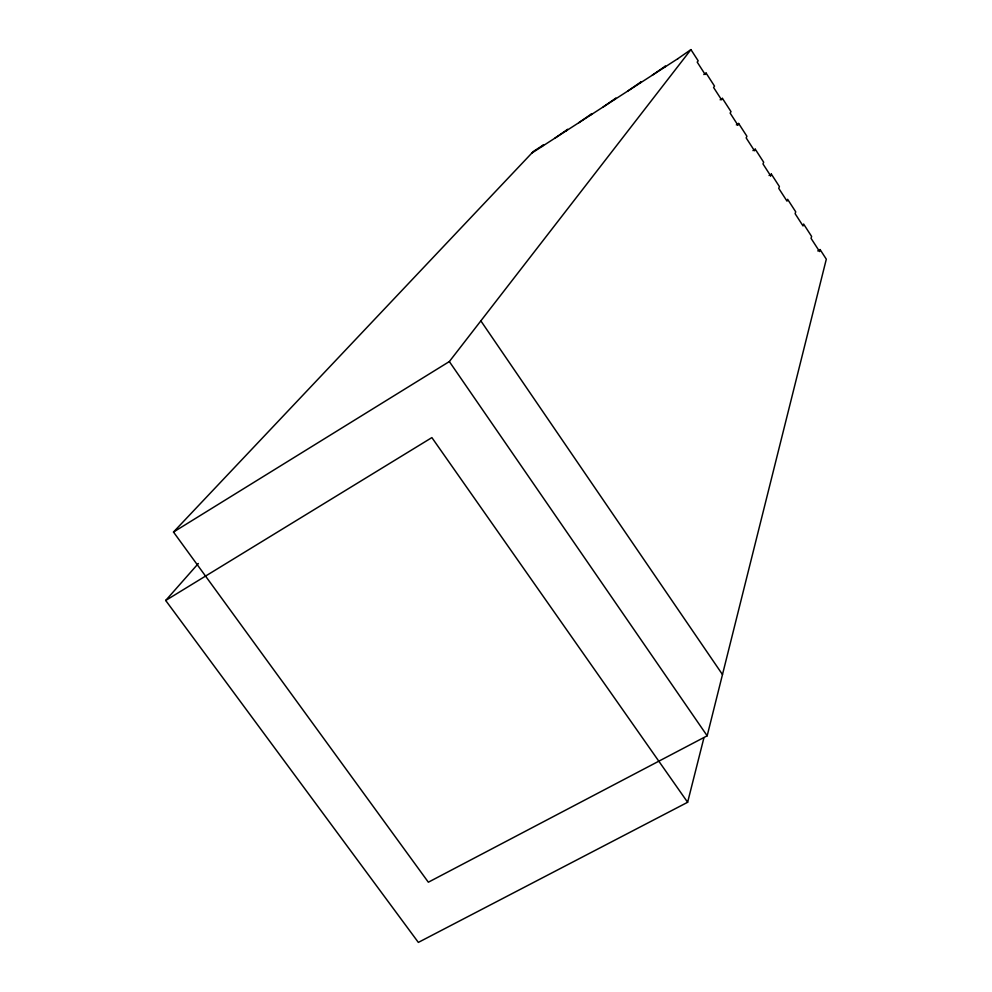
<?xml version="1.0" encoding="UTF-8"?>
<svg xmlns="http://www.w3.org/2000/svg" width="992" height="992" viewBox="0 0 992 992"><rect width="100%" height="100%" fill="white"/><g stroke="black" fill="none" stroke-linecap="round" stroke-linejoin="round"><path stroke-width="1.49" d="M542.066 146.469L543.554 144.869L533.336 151.478L173.488 532.047L428.346 882.21L707.172 735.804L826.311 259.185L820.099 249.575L817.805 250.951M198.338 563.506L165.689 600.47L418.351 942.4L687.63 802.28L703.898 737.899M820.099 249.575L819.578 251.546L811.059 238.365L811.617 236.443L803.619 224.056L803.036 225.94L795.113 213.677L795.72 211.829L787.636 199.33L787.003 201.128L778.745 188.344L779.414 186.595L771.367 174.121L769.073 175.534M770.66 175.832L771.367 174.121M770.66 175.844L762.972 163.916L763.691 162.254L755.247 149.184L754.503 150.809L746.145 137.876L746.926 136.301L738.643 123.467L736.349 124.905M737.825 125.004L738.643 123.467M737.812 125.017L730.149 113.113L730.992 111.625L722.424 98.369L721.556 99.808L713.595 87.494L714.5 86.093L706.093 73.086L703.812 74.549M706.093 73.086L705.151 74.462L697.215 62.124L698.17 60.822L690.928 49.6L677.71 58.788M173.488 532.047L449.339 361.559L690.928 49.6M664.404 67.394L665.483 66.042L652.153 75.305M639.852 83.254L641.018 81.865L627.899 90.979M614.656 99.547L615.908 98.096L603.161 106.975M590.538 115.134L591.877 113.634L578.745 122.76M566.258 130.82L567.672 129.282L554.95 138.136M531.811 153.09L677.908 58.652M720.142 99.82L722.424 98.369M752.965 150.61L755.247 149.184M165.689 600.47L431.88 437.596L687.63 802.28M449.339 361.559L707.172 735.804M480.847 320.862L722.486 674.548"/></g></svg>
